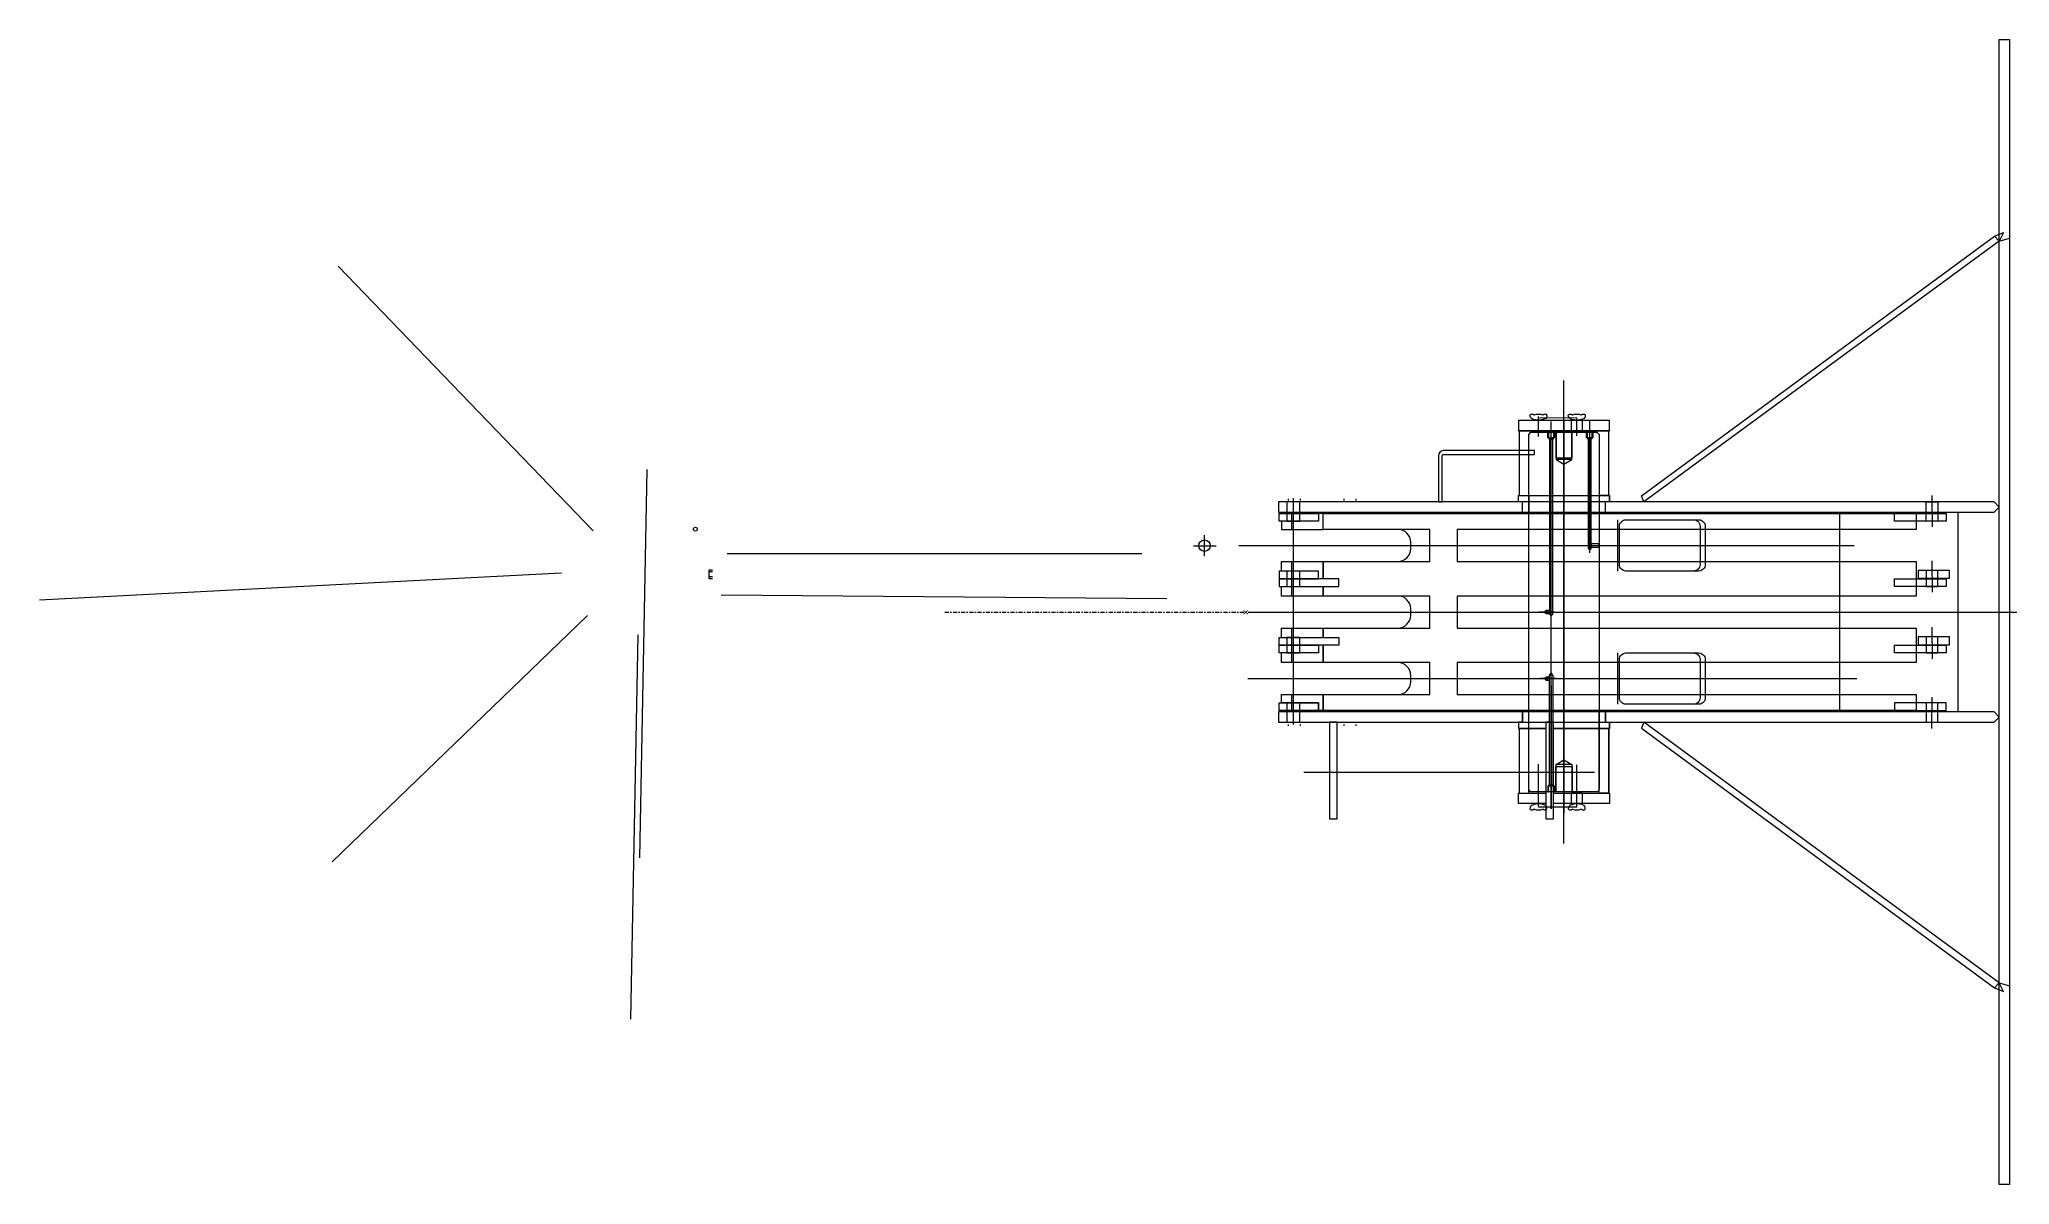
# Model space of a CAD drawing. Header units: millimetres. Extents: x 315178 to 535220, y 80241 to 421603.
# Drawn here: x 387902 to 390979, y 341734 to 343523 of the extents above; entities that cross this region are included whole.
import ezdxf
from ezdxf.enums import TextEntityAlignment as Align

# ---------------------------------------------------------------- set-up
doc = ezdxf.new("R2010")
doc.units = ezdxf.units.MM
doc.linetypes.add('DASHDOT2', pattern=[12.7, 6.35, -3.175, 0, -3.175])
for name, color, linetype in [('AUX-013', 7, 'DASHDOT2'), ('DIB-035', 1, 'Continuous'), ('DIB-050', 111, 'Continuous'), ('L0-27', 7, 'Continuous'), ('L1-1', 7, 'Continuous'), ('L1-27', 7, 'Continuous'), ('L10-1', 7, 'Continuous'), ('L16-1', 7, 'Continuous'), ('L2-1', 7, 'Continuous'), ('T0-6', 51, 'Continuous')]:
    doc.layers.add(name, color=color, linetype=linetype)

msp = doc.modelspace()

# ---------------------------------------------------------------- linework, layer by layer
at = {"layer": 'AUX-013', "color": 7, "linetype": 'DASHDOT2'}
msp.add_line((389316, 342628.5), (422127.2, 342628.5), dxfattribs=at)
at = {"layer": 'DIB-035', "color": 1, "linetype": 'Continuous'}
for p, q in [((388766.6, 342755.3), (388368.3, 343168.7)), ((388839.5, 342244.7), (388850.8, 342851.2)), ((389853.1, 342802.7), (389853.1, 342805)), ((389871.1, 342805), (389871.1, 342802.7)), ((389940, 342802.7), (389940, 342805)), ((389958, 342805), (389958, 342802.7)), ((389721.7, 342715.6), (389721.7, 342748.6)), ((389721.7, 342715.6), (389721.7, 342748.6)), ((389721.7, 342715.6), (389721.7, 342748.6)), ((389721.7, 342715.6), (389721.7, 342748.6)), ((388976.2, 342719.7), (389623.5, 342719.7)), ((389704.2, 342732.1), (389739.8, 342732.1)), ((389704.2, 342732.1), (389739.8, 342732.1)), ((389704.2, 342732.1), (389739.8, 342732.1)), ((389704.2, 342732.1), (389739.8, 342732.1)), ((388717.1, 342689), (387901.7, 342647.1)), ((388966.5, 342655.5), (389662.7, 342649.4)), ((388757.8, 342622.8), (388358.9, 342238.4)), ((388836.3, 342592.9), (388825.2, 341992.8)), ((389853.1, 342450.7), (389853.1, 342453)), ((389871.1, 342453), (389871.1, 342450.7)), ((389940, 342450.7), (389940, 342453)), ((389958, 342453), (389958, 342450.7))]:
    msp.add_line(p, q, dxfattribs=at)
for points in [[(390229.8, 342936.1), (390231, 342937.1), (390231.7, 342937.4), (390232.9, 342937.5), (390234.9, 342937.3), (390236.1, 342936.4), (390236.5, 342936.2), (390236.9, 342936.4), (390239.7, 342937.3), (390243.2, 342937.5), (390246.8, 342937.3), (390249.6, 342936.4), (390250.2, 342936.2), (390250.4, 342936.4), (390251.6, 342937.3), (390253.4, 342937.5), (390255.2, 342937.3), (390255.9, 342936.8), (390256.1, 342936.2), (390256.4, 342934.9), (390256.4, 342933.2), (390256, 342932.2), (390254.7, 342930.8), (390251.9, 342929.5), (390249.9, 342929), (390245.3, 342928.3), (390242.7, 342928.2), (390238.8, 342928.5), (390235.2, 342929.4), (390233.6, 342930.1), (390231.8, 342931.4), (390231.1, 342932.2), (390230.3, 342933.6), (390229.8, 342936.1)], [(390289.8, 342936.1), (390291, 342937.1), (390291.7, 342937.4), (390292.9, 342937.5), (390294.9, 342937.3), (390296.1, 342936.4), (390296.5, 342936.2), (390296.9, 342936.4), (390299.7, 342937.3), (390303.2, 342937.5), (390306.8, 342937.3), (390309.6, 342936.4), (390310.2, 342936.2), (390310.4, 342936.4), (390311.6, 342937.3), (390313.4, 342937.5), (390315.2, 342937.3), (390315.9, 342936.8), (390316.1, 342936.2), (390316.4, 342934.9), (390316.4, 342933.2), (390316, 342932.2), (390314.7, 342930.8), (390311.9, 342929.5), (390309.9, 342929), (390305.3, 342928.3), (390302.7, 342928.2), (390298.8, 342928.5), (390295.2, 342929.4), (390293.6, 342930.1), (390291.8, 342931.4), (390291.1, 342932.2), (390290.3, 342933.6), (390289.8, 342936.1)], [(389917, 342456.5), (389917, 342305.5), (389929, 342305.5), (389929, 342456.5), (389917, 342456.5)], [(390229.8, 342320.9), (390231, 342319.9), (390231.7, 342319.6), (390232.9, 342319.5), (390234.9, 342319.8), (390236.1, 342320.7), (390236.5, 342320.8), (390236.9, 342320.7), (390239.7, 342319.8), (390243.2, 342319.5), (390246.8, 342319.8), (390249.6, 342320.7), (390250.2, 342320.8), (390250.4, 342320.7), (390251.6, 342319.8), (390253.4, 342319.5), (390255.2, 342319.8), (390255.9, 342320.3), (390256.1, 342320.8), (390256.4, 342322.1), (390256.4, 342323.9), (390256, 342324.8), (390254.7, 342326.3), (390251.9, 342327.6), (390249.9, 342328.1), (390245.3, 342328.7), (390242.7, 342328.8), (390238.8, 342328.5), (390235.2, 342327.6), (390233.6, 342326.9), (390231.8, 342325.7), (390231.1, 342324.9), (390230.3, 342323.5), (390229.8, 342320.9)], [(390289.8, 342320.9), (390291, 342319.9), (390291.7, 342319.6), (390292.9, 342319.5), (390294.9, 342319.8), (390296.1, 342320.7), (390296.5, 342320.8), (390296.9, 342320.7), (390299.7, 342319.8), (390303.2, 342319.5), (390306.8, 342319.8), (390309.6, 342320.7), (390310.2, 342320.8), (390310.4, 342320.7), (390311.6, 342319.8), (390313.4, 342319.5), (390315.2, 342319.8), (390315.9, 342320.3), (390316.1, 342320.8), (390316.4, 342322.1), (390316.4, 342323.9), (390316, 342324.8), (390314.7, 342326.3), (390311.9, 342327.6), (390309.9, 342328.1), (390305.3, 342328.7), (390302.7, 342328.8), (390298.8, 342328.5), (390295.2, 342327.6), (390293.6, 342326.9), (390291.8, 342325.7), (390291.1, 342324.9), (390290.3, 342323.5), (390289.8, 342320.9)]]:
    msp.add_lwpolyline(points, dxfattribs=at)
msp.add_lwpolyline([(390237, 342880.5), (390095, 342880.5, 0.414191), (390087, 342872.5), (390087, 342800.5), (390093, 342800.5), (390093, 342872.5, -0.414348), (390095, 342874.5), (390237, 342874.5), (390237, 342880.5)], format="xyb", dxfattribs=at)
at = {"layer": 'DIB-050', "color": 111, "linetype": 'Continuous'}
for p, q in [((390714, 342472.5), (390714, 342784.5)), ((390255, 342446.5), (390213.2, 342446.5)), ((390255, 342329.5), (390212.2, 342329.5))]:
    msp.add_line(p, q, dxfattribs=at)
for points in [[(390979.2, 342628.5), (390979.2, 341734.3), (390963.2, 341734.3), (390963.2, 343522.7), (390979.2, 343522.7), (390979.2, 342628.5)], [(390955.5, 343215.6), (390963.2, 343207.9), (390408, 342800.5), (390404.3, 342809.8), (390955.5, 343215.6)], [(390212.2, 342927.5), (390212.2, 342911.5), (390354.2, 342911.5), (390354.2, 342927.5), (390212.2, 342927.5)], [(390213.2, 342911.5), (390213.2, 342810.5), (390353.2, 342810.5), (390353.2, 342911.5), (390213.2, 342911.5)], [(390212.2, 342800.5), (390212.2, 342810.5), (390354.2, 342810.5), (390354.2, 342800.5)], [(389837, 342784.5), (390955.2, 342784.5), (390963.2, 342792.5), (390955.2, 342800.5), (389837, 342800.5), (389837, 342784.5)], [(389838.5, 342770.5), (389838.5, 342782.5), (389899.6, 342782.5), (389899.6, 342770.5), (389838.5, 342770.5)], [(389838.5, 342692.5), (389838.5, 342680.5), (389899.6, 342680.5), (389899.6, 342692.5), (389838.5, 342692.5)], [(389838.5, 342680.5), (389838.5, 342668.5), (389931.4, 342668.5), (389931.4, 342680.5), (389838.5, 342680.5)], [(389838.5, 342576.5), (389838.5, 342588.5), (389931.4, 342588.5), (389931.4, 342576.5), (389838.5, 342576.5)], [(389838.5, 342564.5), (389838.5, 342576.5), (389899.6, 342576.5), (389899.6, 342564.5), (389838.5, 342564.5)], [(389837, 342456.5), (390955.2, 342456.5), (390963.2, 342464.5), (390955.2, 342472.5), (389837, 342472.5), (389837, 342456.5)], [(389838.5, 342474.5), (389838.5, 342486.5), (389899.6, 342486.5), (389899.6, 342474.5), (389838.5, 342474.5)], [(390212.2, 342456.5), (390212.2, 342446.5), (390255, 342446.5)], [(390213.2, 342446.5), (390213.2, 342345.5), (390255, 342345.5)], [(390255, 342456.5), (390255, 342305.5), (390267, 342305.5), (390267, 342456.5), (390255, 342456.5)], [(390267, 342446.5), (390354.2, 342446.5), (390354.2, 342456.5)], [(390267, 342345.5), (390353.2, 342345.5), (390353.2, 342446.5), (390267, 342446.5)], [(390955.5, 342041.5), (390963.2, 342049.2), (390408, 342456.5), (390404.3, 342447.2), (390955.5, 342041.5)], [(390212.2, 342329.5), (390212.2, 342345.5), (390255, 342345.5)], [(390267, 342345.5), (390354.2, 342345.5), (390354.2, 342329.5), (390267, 342329.5)]]:
    msp.add_lwpolyline(points, dxfattribs=at)
for points in [[(389907, 342680.5), (389907, 342707.5), (390023.8, 342707.5, 0.414214), (390043.8, 342727.5), (390043.8, 342737.5, 0.414214), (390023.8, 342757.5), (389907, 342757.5), (389907, 342784.5)], [(390379.9, 342692.5, -0.414214), (390369.9, 342702.5), (390369.9, 342762.5, -0.414214), (390379.9, 342772.5), (390493.7, 342772.5, -0.414214), (390503.7, 342762.5), (390503.7, 342702.5, -0.414214), (390493.7, 342692.5), (390379.9, 342692.5)], [(390455.6, 342772.5), (390485.7, 342772.5, -0.414214), (390495.7, 342762.5), (390495.7, 342702.5, -0.414214), (390485.7, 342692.5), (390458.5, 342692.5)], [(389907, 342588.5), (389907, 342603.5), (390023.8, 342603.5, 0.414214), (390043.8, 342623.5), (390043.8, 342633.5, 0.414214), (390023.8, 342653.5), (389907, 342653.5), (389907, 342668.5)], [(389907, 342472.5), (389907, 342499.5), (390023.8, 342499.5, 0.414214), (390043.8, 342519.5), (390043.8, 342529.5, 0.414214), (390023.8, 342549.5), (389907, 342549.5), (389907, 342576.5)], [(390379.9, 342484.5, -0.414214), (390369.9, 342494.5), (390369.9, 342554.5, -0.414214), (390379.9, 342564.5), (390493.7, 342564.5, -0.414214), (390503.7, 342554.5), (390503.7, 342494.5, -0.414214), (390493.7, 342484.5), (390379.9, 342484.5)], [(390455.6, 342564.5), (390485.7, 342564.5, -0.414214), (390495.7, 342554.5), (390495.7, 342494.5, -0.414214), (390485.7, 342484.5), (390458.5, 342484.5)]]:
    msp.add_lwpolyline(points, format="xyb", dxfattribs=at)
msp.add_circle((389721.7, 342732.1), 9, dxfattribs=at)
msp.add_circle((389721.7, 342732.1), 9, dxfattribs=at)
at = {"layer": 'L0-27', "color": 1, "linetype": 'Continuous'}
msp.add_lwpolyline([(390255.2, 342626), (390254.9, 342626.1), (390254.7, 342626.2), (390254.5, 342626.4), (390254.4, 342626.6), (390254.3, 342626.9), (390254.2, 342627.4), (390254.2, 342628.3), (390254.2, 342629.6), (390254.2, 342630), (390254.3, 342630.6), (390254.4, 342630.7), (390254.6, 342630.9), (390254.8, 342631), (390255.3, 342631), (390255.8, 342631), (390256, 342630.9), (390256.2, 342630.8), (390256.2, 342630.6), (390256.4, 342630.1), (390256.4, 342629.6), (390256.4, 342628.3), (390256.4, 342627.4), (390256.3, 342626.9), (390256.2, 342626.5), (390256.1, 342626.4), (390255.8, 342626.1), (390255.6, 342626.1), (390255.2, 342626)], dxfattribs=at)
at = {"layer": 'L1-1', "color": 1, "linetype": 'Continuous'}
for p, q in [((390267.2, 342899.5), (390267.2, 342909.5)), ((390295.2, 342866.5), (390295.2, 342909.5)), ((390327.3, 342899.5), (390327.3, 342909.5)), ((389858.1, 342757.5), (389858.1, 342782.5)), ((390898.7, 342472.5), (390898.7, 342784.5)), ((390366.8, 342772.5), (390366.8, 342692.5)), ((389858.1, 342653.5), (389858.1, 342707.5)), ((389858.1, 342549.5), (389858.1, 342603.5)), ((390366.8, 342564.5), (390366.8, 342484.5)), ((389858.1, 342474.5), (389858.1, 342499.5)), ((390295.2, 342390.5), (390295.2, 342347.5)), ((390267.2, 342357.5), (390267.2, 342347.5))]:
    msp.add_line(p, q, dxfattribs=at)
for points in [[(390955.5, 343215.6), (390969.8, 343221.3), (390963.2, 343207.9), (390979.2, 343212.4)], [(390338.2, 342351.5), (390335.9, 342347.5), (390230.6, 342347.5), (390228.2, 342351.5), (390228.2, 342905.5), (390231.4, 342909.5), (390334.7, 342909.5), (390338.2, 342905.5), (390338.2, 342351.5)], [(390268.2, 342909.5), (390268.2, 342900.5), (390258.2, 342900.5), (390258.2, 342909.5), (390259.2, 342909.5), (390259.2, 342899.5), (390263.2, 342897.2), (390267.2, 342899.5), (390259.2, 342899.5)], [(390270.2, 342909.5), (390270.2, 342869.5), (390296.2, 342869.5), (390296.2, 342909.5), (390271.2, 342909.5), (390271.2, 342866.5), (390283.2, 342859.6), (390295.2, 342866.5), (390271.2, 342866.5)], [(390294.2, 342927.5), (390294.2, 342911.5), (390312.2, 342911.5), (390312.2, 342927.5), (390294.2, 342927.5)], [(390328.3, 342909.5), (390328.3, 342900.5), (390318.3, 342900.5), (390318.3, 342909.5), (390319.3, 342909.5), (390319.3, 342899.5), (390323.3, 342897.2), (390327.3, 342899.5), (390319.3, 342899.5)], [(390260.7, 342624.9), (390263.2, 342622.5), (390265.7, 342624.9), (390265.7, 342898.7), (390263.2, 342897.2), (390260.7, 342898.7), (390260.7, 342624.9)], [(390320.8, 342898.7), (390320.8, 342727.5), (390323.3, 342726.1), (390325.8, 342727.5), (390325.6, 342898.5)], [(390212.2, 342800.5), (390212.2, 342810.5), (390228.2, 342810.5), (390228.2, 342783.5), (390218.2, 342783.5), (390218.2, 342800.5)], [(390354.2, 342800.5), (390354.2, 342810.5), (390338.2, 342810.5), (390338.2, 342783.5), (390348.2, 342783.5), (390348.2, 342800.5)], [(389850.5, 342800.5), (389850.5, 342784.5), (389870.5, 342784.5), (389870.5, 342800.5), (389850.5, 342800.5)], [(389850.5, 342782.5), (389850.5, 342770.5), (389870.5, 342770.5), (389870.5, 342782.5), (389850.5, 342782.5)], [(390023.8, 342782.5), (389907, 342782.5), (390833.3, 342782.5), (390833.3, 342757.5), (390116.2, 342757.5), (390116.2, 342707.5), (390833.3, 342707.5), (390833.3, 342653.5), (390116.2, 342653.5), (390116.2, 342603.5), (390833.3, 342603.5), (390833.3, 342549.5), (390116.2, 342549.5), (390116.2, 342499.5), (390833.3, 342499.5), (390833.3, 342474.5), (389907, 342474.5)], [(390218, 342800.5), (390218, 342784.5), (390348, 342784.5), (390348, 342800.5), (390218, 342800.5)], [(390799.3, 342770.5), (390799.3, 342782.5), (390880.1, 342782.5), (390880.1, 342770.5), (390799.3, 342770.5)], [(390849.1, 342770.5), (390849.1, 342800.5), (390867.1, 342800.5), (390867.1, 342770.5), (390849.1, 342770.5)], [(390023.8, 342707.5), (390073.7, 342707.5), (390073.7, 342757.5), (390023.8, 342757.5)], [(390325.8, 342735), (390325.8, 342730), (390338.2, 342730), (390338.2, 342735), (390325.8, 342735)], [(389850.5, 342692.5), (389850.5, 342668.5), (389870.5, 342668.5), (389870.5, 342692.5), (389850.5, 342692.5)], [(390836.2, 342693.5), (390836.2, 342681.5), (390885.4, 342681.5), (390885.4, 342693.5), (390836.2, 342693.5)], [(390849.1, 342693.5), (390849.1, 342668.5), (390867.1, 342668.5), (390867.1, 342693.5), (390849.1, 342693.5)], [(390849.1, 342693.5), (390849.1, 342668.5), (390867.1, 342668.5), (390867.1, 342693.5), (390849.1, 342693.5)], [(390799.3, 342668.5), (390799.3, 342680.5), (390880.1, 342680.5), (390880.1, 342668.5), (390799.3, 342668.5)], [(390023.8, 342603.5), (390073.7, 342603.5), (390073.7, 342653.5), (390023.8, 342653.5)], [(390255.3, 342626), (390260.7, 342626), (390260.7, 342631), (390255.3, 342631)], [(390799.3, 342564.5), (390799.3, 342576.5), (390880.1, 342576.5), (390880.1, 342564.5), (390799.3, 342564.5)], [(390836.2, 342589.5), (390836.2, 342577.5), (390885.4, 342577.5), (390885.4, 342589.5), (390836.2, 342589.5)], [(390849.1, 342589.5), (390849.1, 342564.5), (390867.1, 342564.5), (390867.1, 342589.5), (390849.1, 342589.5)], [(390023.8, 342499.5), (390073.7, 342499.5), (390073.7, 342549.5), (390023.8, 342549.5)], [(390260.7, 342356.4), (390260.7, 342529.1), (390263.2, 342533), (390265.7, 342528.7), (390265.7, 342356.4)], [(390255.3, 342522), (390260.7, 342522), (390260.7, 342527), (390255.3, 342527)], [(389850.5, 342486.5), (389850.5, 342474.5), (389870.5, 342474.5), (389870.5, 342486.5), (389850.5, 342486.5)], [(389850.5, 342472.5), (389850.5, 342456.5), (389870.5, 342456.5), (389870.5, 342472.5), (389850.5, 342472.5)], [(390212.2, 342456.5), (390212.2, 342446.5), (390228.2, 342446.5), (390228.2, 342473.5), (390218.2, 342473.5), (390218.2, 342456.5), (390212.2, 342456.5)], [(390218, 342472.5), (390218, 342456.5), (390348, 342456.5), (390348, 342472.5), (390218, 342472.5)], [(390354.2, 342456.5), (390354.2, 342446.5), (390338.2, 342446.5), (390338.2, 342473.5), (390348.2, 342473.5), (390348.2, 342456.5), (390354.2, 342456.5)], [(390799.3, 342486.5), (390799.3, 342474.5), (390880.1, 342474.5), (390880.1, 342486.5), (390799.3, 342486.5)], [(390849.1, 342486.5), (390849.1, 342456.5), (390867.1, 342456.5), (390867.1, 342486.5), (390849.1, 342486.5)], [(390213.2, 342446.5), (390213.2, 342345.5), (390228.2, 342345.5), (390228.2, 342446.5), (390213.2, 342446.5)], [(390353.2, 342446.5), (390353.2, 342345.5), (390338.2, 342345.5), (390338.2, 342446.5), (390353.2, 342446.5)], [(390270.2, 342347.5), (390270.2, 342387.5), (390296.2, 342387.5), (390296.2, 342347.5), (390271.2, 342347.5), (390271.2, 342390.5), (390283.2, 342397.5), (390295.2, 342390.5), (390271.2, 342390.5)], [(390268.2, 342347.5), (390268.2, 342356.5), (390258.2, 342356.5), (390258.2, 342347.5), (390259.2, 342347.5), (390259.2, 342357.5), (390263.2, 342359.8), (390267.2, 342357.5), (390259.2, 342357.5)], [(390294.2, 342345.5), (390294.2, 342329.5), (390312.2, 342329.5), (390312.2, 342345.5), (390294.2, 342345.5)], [(390955.5, 342041.5), (390969.8, 342035.8), (390963.2, 342049.2), (390979.2, 342044.6)]]:
    msp.add_lwpolyline(points, dxfattribs=at)
at = {"layer": 'L1-27', "color": 1, "linetype": 'Continuous'}
msp.add_lwpolyline([(390255.2, 342522), (390254.9, 342522.1), (390254.7, 342522.2), (390254.5, 342522.4), (390254.4, 342522.6), (390254.3, 342522.9), (390254.2, 342523.4), (390254.2, 342524.3), (390254.2, 342525.6), (390254.2, 342526), (390254.3, 342526.6), (390254.4, 342526.7), (390254.6, 342526.9), (390254.8, 342527), (390255.3, 342527), (390255.8, 342527), (390256, 342526.9), (390256.2, 342526.8), (390256.2, 342526.6), (390256.4, 342526.1), (390256.4, 342525.6), (390256.4, 342524.3), (390256.4, 342523.4), (390256.3, 342522.9), (390256.2, 342522.5), (390256.1, 342522.4), (390255.8, 342522.1), (390255.6, 342522.1), (390255.2, 342522)], dxfattribs=at)
at = {"layer": 'L10-1', "color": 3, "linetype": 'Continuous'}
for p, q in [((390243.2, 342932.5), (390303.2, 342931.8)), ((389907, 342668.5), (389907, 342653.5)), ((389907, 342576.5), (389907, 342549.5)), ((390243.2, 342324.5), (390303.2, 342324.5))]:
    msp.add_line(p, q, dxfattribs=at)
for points in [[(389907, 342757.5), (389907, 342782.5), (389899.6, 342782.5), (389899.6, 342770.5), (389842.1, 342770.5), (389842.1, 342757.5), (389907, 342757.5)], [(389842.1, 342692.5), (389842.1, 342707.5), (389907, 342707.5), (389907, 342680.5)], [(389907, 342653.5), (389842.1, 342653.5), (389842.1, 342668.5)], [(389842.1, 342588.5), (389842.1, 342603.5), (389907, 342603.5), (389907, 342588.5)], [(389907, 342549.5), (389842.1, 342549.5), (389842.1, 342564.5)], [(389907, 342499.5), (389907, 342474.5), (389899.6, 342474.5), (389899.6, 342486.5), (389842.1, 342486.5), (389842.1, 342499.5), (389907, 342499.5)]]:
    msp.add_lwpolyline(points, dxfattribs=at)
at = {"layer": 'L16-1', "color": 3, "linetype": 'Continuous'}
for p, q in [((388947.7, 342681.8), (388947.9, 342692.7)), ((388953.2, 342691), (388948.2, 342691.1)), ((388953, 342683.4), (388948.1, 342683.5))]:
    msp.add_line(p, q, dxfattribs=at)
msp.add_lwpolyline([(388953, 342680.1), (388948, 342680.2), (388947.8, 342680.6), (388947.9, 342680.9), (388947.7, 342681.4), (388947.7, 342681.8), (388947.7, 342682.5), (388947.8, 342682.9), (388948, 342683.3), (388948, 342683.5), (388948, 342684.2), (388947.9, 342684.8), (388947.9, 342685.4), (388947.9, 342686), (388947.8, 342686.4), (388947.8, 342688.1), (388947.8, 342688.7), (388947.8, 342688.7), (388947.8, 342689.2), (388947.9, 342689.8), (388948.1, 342690.4), (388948.2, 342691.1), (388948, 342691.6), (388947.9, 342692.1), (388947.9, 342692.5), (388947.9, 342693), (388947.9, 342693.5), (388948.1, 342694), (388948.3, 342694.4), (388953.2, 342694.3)], dxfattribs=at)
msp.add_circle((388926.4, 342757.9), 3, dxfattribs=at)
at = {"layer": 'L2-1', "color": 1, "linetype": 'Continuous'}
for p, q in [((390283.2, 342267), (390283.2, 342990.1)), ((390243.2, 342902.7), (390243.2, 342934.1)), ((390283.2, 342928.4), (390283.2, 342314.2)), ((390303.2, 342903.7), (390303.2, 342931.8)), ((390323.3, 342721.1), (390323.3, 342926.9)), ((390858, 342810.6), (390858.1, 342761.6)), ((389860.5, 342452.6), (389860.5, 342806.4)), ((389775.3, 342732.5), (390736.7, 342732.5)), ((390318.4, 342732.5), (390341.2, 342732.5)), ((390858, 342708.6), (390858.1, 342659.6)), ((389792, 342628.5), (391589, 342628.5)), ((390267.8, 342628.5), (390243.8, 342628.5)), ((390858, 342604.6), (390858.1, 342555.6)), ((389789.2, 342524.5), (390740.7, 342524.5)), ((390270.7, 342524.5), (390245.2, 342524.5)), ((390858, 342446.4), (390858.1, 342495.5)), ((390243.2, 342325.3), (390243.2, 342391.1)), ((390303.2, 342324.3), (390303.2, 342390.1)), ((389876.8, 342378.5), (390330.8, 342378.5))]:
    msp.add_line(p, q, dxfattribs=at)
for points in [[(390263.2, 342513.7), (390263.2, 342321), (390263.2, 342926.1)], [(389850.5, 342588.5), (389850.5, 342564.5), (389870.5, 342564.5), (389870.5, 342588.5), (389850.5, 342588.5)]]:
    msp.add_lwpolyline(points, dxfattribs=at)

# ---------------------------------------------------------------- texts
at = {"layer": 'T0-6', "color": 1, "linetype": 'Continuous', "width": 0.9}
msp.add_text('×', height=12.5, rotation=90, dxfattribs=at).set_placement((389785.9, 342628.1), align=Align.MIDDLE)

doc.saveas('drawing.dxf')
